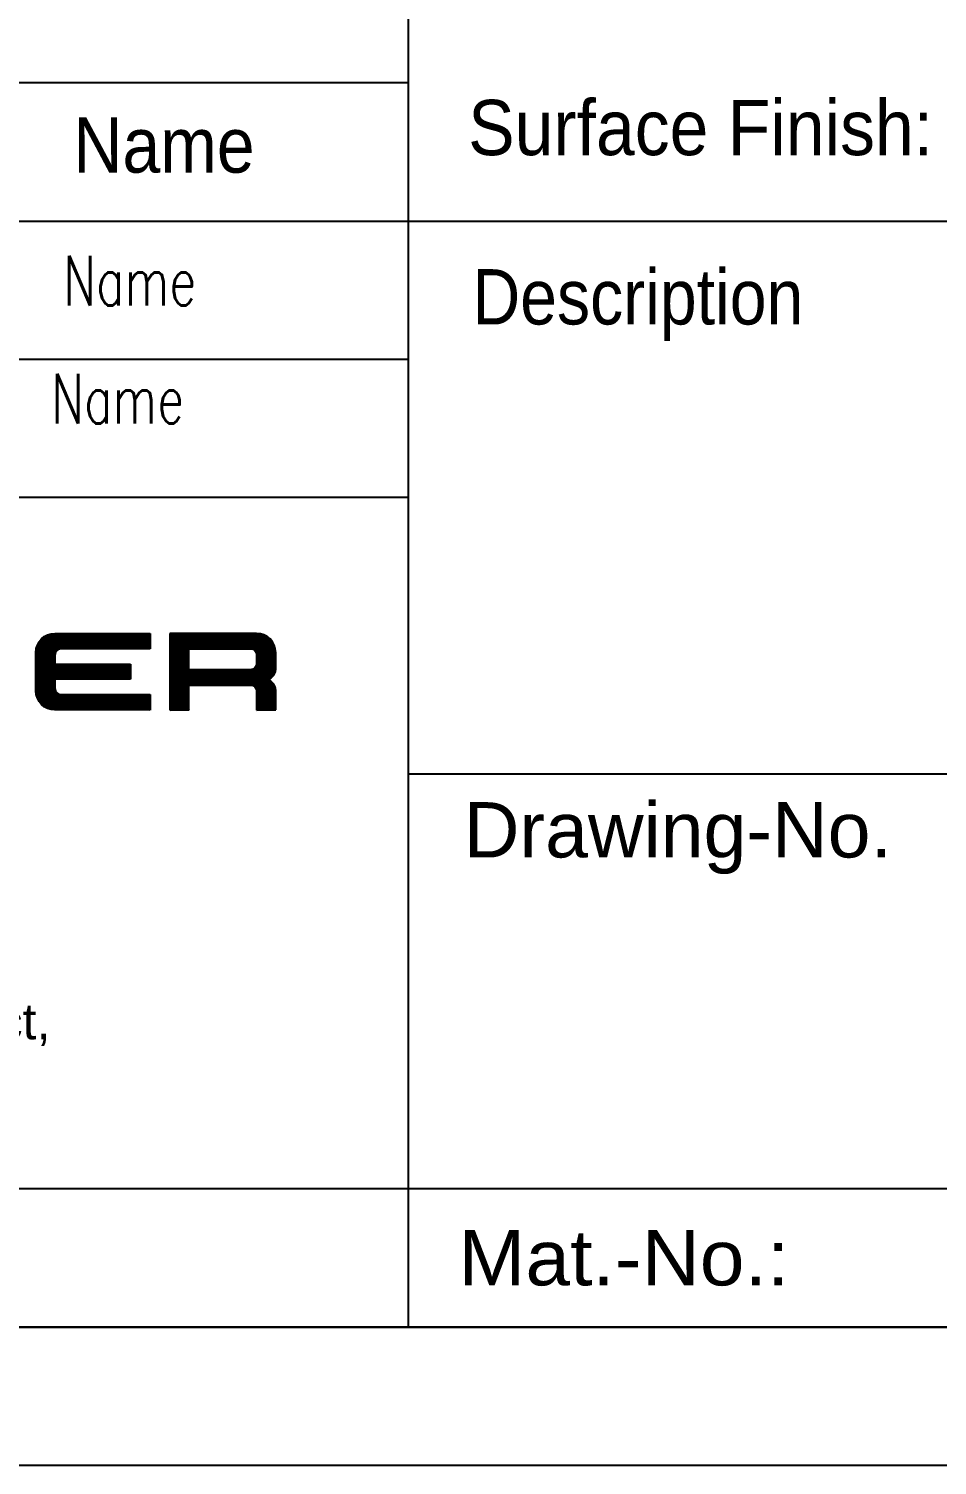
# Model space of a CAD drawing. Header units: millimetres. Extents: x -64 to 12559, y -1885 to 462.
# Drawn here: x 500.3 to 533.1, y -1885 to -1833 of the extents above; entities that cross this region are included whole.
import ezdxf
from ezdxf.enums import TextEntityAlignment as Align

# ---------------------------------------------------------------- set-up
doc = ezdxf.new("R2010")
doc.units = ezdxf.units.MM
doc.header["$LTSCALE"] = 2
doc.layers.add('5', color=7, linetype='Continuous', lineweight=25)
doc.layers.add('FRAME51', color=7, linetype='Continuous')
doc.styles.add('Arial', font='arial.ttf')
doc.styles.add('S07', font='simplex.shx', dxfattribs={"width": 0.7})
doc.styles.add('SIMPLEX', font='simplex.shx', dxfattribs={"width": 0.8})

# ---------------------------------------------------------------- blocks, each defined once
blk = doc.blocks.new('RAHMEN_RAHM-A2Q')
at = {"layer": '5', "color": 4}
blk.add_line((403, 0), (584, 0), dxfattribs=at)
at = {"layer": '5', "color": 7, "linetype": 'Continuous'}
blk.add_lwpolyline([(589, -5), (589, 415), (-5, 415), (-5, -5)], close=True, dxfattribs=at)
at = {"layer": 'FRAME51', "style": 'Arial'}
for tag, p in [('CAD_KDZNR', (1.36, 406.624)), ('KDZNR', (47.61, 406.019)), ('CAD_KDMAT_PROMPT', (1.36, 401.624)), ('KDMAT', (47.61, 401.019))]:
    blk.add_attdef(tag, p, '', height=1.8, dxfattribs=at)
at = {"layer": 'FRAME51', "style": 'SIMPLEX', "width": 0.7}
for tag, p in [('MADR_INIT', (509.63, -3.521)), ('DATUM', (535.127, -3.521))]:
    blk.add_attdef(tag, p, '', height=2.5, dxfattribs=at)
at = {"layer": 'FRAME51', "flags": 1}
for tag, p in [('FILENAME', (492.823, -2.187)), ('KBZ', (504.502, -2.187))]:
    blk.add_attdef(tag, p, '', height=1, dxfattribs=at)
blk = doc.blocks.new('A$C179A4FDD')
at = {"layer": 'FRAME51', "linetype": 'Continuous'}
for p, q in [((20.7, 4.177), (22.073, 5.548)), ((20.7, 4.205), (22.045, 5.548)), ((20.7, 4.233), (22.017, 5.548)), ((20.7, 4.261), (21.989, 5.548)), ((20.7, 4.289), (21.961, 5.548)), ((20.7, 4.317), (21.933, 5.548)), ((20.7, 4.345), (21.905, 5.548)), ((20.7, 4.373), (21.877, 5.548)), ((20.7, 4.401), (21.849, 5.548)), ((20.7, 4.429), (21.821, 5.548)), ((20.7, 4.457), (21.793, 5.548)), ((20.7, 4.485), (21.765, 5.548)), ((20.7, 4.513), (21.737, 5.548)), ((20.7, 4.541), (21.709, 5.548)), ((20.7, 4.569), (21.681, 5.548)), ((20.7, 4.596), (21.653, 5.548)), ((20.7, 4.624), (21.625, 5.548)), ((20.7, 4.652), (21.597, 5.548)), ((20.7, 4.68), (21.569, 5.548)), ((20.7, 4.708), (21.541, 5.548)), ((20.7, 4.736), (21.513, 5.548)), ((20.7, 4.764), (21.485, 5.548)), ((20.7, 4.792), (21.457, 5.548)), ((20.7, 4.82), (21.429, 5.548)), ((20.7, 4.848), (21.401, 5.548)), ((20.704, 4.88), (21.37, 5.544)), ((20.71, 4.913), (21.336, 5.539)), ((20.715, 4.946), (21.303, 5.534)), ((20.72, 4.98), (21.27, 5.528)), ((20.726, 5.013), (21.236, 5.523)), ((20.731, 5.046), (21.203, 5.518)), ((20.739, 5.083), (21.166, 5.509)), ((20.769, 5.14), (21.108, 5.479)), ((20.799, 5.198), (21.051, 5.449)), ((20.829, 5.256), (20.993, 5.42)), ((21.516, 4.964), (22.1, 5.548)), ((21.554, 4.974), (22.128, 5.548)), ((21.592, 4.985), (22.156, 5.548)), ((21.627, 4.991), (22.184, 5.548)), ((21.655, 4.991), (22.212, 5.548)), ((21.683, 4.991), (22.24, 5.548)), ((21.711, 4.991), (22.268, 5.548)), ((21.739, 4.991), (22.296, 5.548)), ((21.767, 4.991), (22.324, 5.548)), ((21.795, 4.991), (22.352, 5.548)), ((21.823, 4.991), (22.38, 5.548)), ((21.85, 4.991), (22.408, 5.548)), ((21.878, 4.991), (22.436, 5.548)), ((21.906, 4.991), (22.464, 5.548)), ((21.934, 4.991), (22.492, 5.548)), ((21.962, 4.991), (22.52, 5.548)), ((21.99, 4.991), (22.548, 5.548)), ((22.018, 4.991), (22.576, 5.548)), ((22.046, 4.991), (22.604, 5.548)), ((22.074, 4.991), (22.632, 5.548)), ((22.102, 4.991), (22.66, 5.548)), ((22.13, 4.991), (22.688, 5.548)), ((22.158, 4.991), (22.716, 5.548)), ((22.186, 4.991), (22.744, 5.548)), ((22.214, 4.991), (22.772, 5.548)), ((22.242, 4.991), (22.8, 5.548)), ((22.27, 4.991), (22.828, 5.548)), ((22.298, 4.991), (22.856, 5.548)), ((22.326, 4.991), (22.884, 5.548)), ((22.354, 4.991), (22.912, 5.548)), ((22.382, 4.991), (22.94, 5.548)), ((22.41, 4.991), (22.968, 5.548)), ((22.438, 4.991), (22.996, 5.548)), ((22.466, 4.991), (23.024, 5.548)), ((22.494, 4.991), (23.052, 5.548)), ((22.522, 4.991), (23.08, 5.548)), ((22.55, 4.991), (23.107, 5.548)), ((22.578, 4.991), (23.135, 5.548)), ((22.606, 4.991), (23.163, 5.548)), ((22.634, 4.991), (23.191, 5.548)), ((22.662, 4.991), (23.219, 5.548)), ((22.69, 4.991), (23.247, 5.548)), ((22.718, 4.991), (23.275, 5.548)), ((22.746, 4.991), (23.303, 5.548)), ((22.774, 4.991), (23.331, 5.548)), ((22.802, 4.991), (23.359, 5.548)), ((22.83, 4.991), (23.387, 5.548)), ((22.857, 4.991), (23.415, 5.548)), ((22.885, 4.991), (23.443, 5.548)), ((22.913, 4.991), (23.471, 5.548)), ((22.941, 4.991), (23.499, 5.548)), ((22.969, 4.991), (23.527, 5.548)), ((22.997, 4.991), (23.555, 5.548)), ((23.025, 4.991), (23.583, 5.548)), ((23.053, 4.991), (23.611, 5.548)), ((23.081, 4.991), (23.639, 5.548)), ((23.109, 4.991), (23.667, 5.548)), ((23.137, 4.991), (23.695, 5.548)), ((23.165, 4.991), (23.723, 5.548)), ((23.193, 4.991), (23.751, 5.548)), ((23.221, 4.991), (23.779, 5.548)), ((23.249, 4.991), (23.807, 5.548)), ((23.277, 4.991), (23.835, 5.548)), ((23.305, 4.991), (23.863, 5.548)), ((23.333, 4.991), (23.891, 5.548)), ((23.361, 4.991), (23.919, 5.548)), ((23.389, 4.991), (23.947, 5.548)), ((23.417, 4.991), (23.975, 5.548)), ((23.445, 4.991), (24.003, 5.548)), ((23.473, 4.991), (24.031, 5.548)), ((23.501, 4.991), (24.059, 5.548)), ((23.529, 4.991), (24.086, 5.548)), ((23.557, 4.991), (24.114, 5.548)), ((23.585, 4.991), (24.142, 5.548)), ((23.613, 4.991), (24.17, 5.548)), ((23.641, 4.991), (24.198, 5.548)), ((23.669, 4.991), (24.226, 5.548)), ((23.697, 4.991), (24.254, 5.548)), ((23.725, 4.991), (24.282, 5.548)), ((23.753, 4.991), (24.31, 5.548)), ((23.781, 4.991), (24.338, 5.548)), ((23.809, 4.991), (24.366, 5.548)), ((23.837, 4.991), (24.394, 5.548)), ((23.864, 4.991), (24.422, 5.548)), ((23.892, 4.991), (24.45, 5.548)), ((23.92, 4.991), (24.478, 5.548)), ((23.948, 4.991), (24.506, 5.548)), ((23.976, 4.991), (24.534, 5.548)), ((24.004, 4.991), (24.562, 5.548)), ((24.032, 4.991), (24.59, 5.548)), ((24.06, 4.991), (24.618, 5.548)), ((24.088, 4.991), (24.646, 5.548)), ((24.116, 4.991), (24.674, 5.548)), ((24.144, 4.991), (24.702, 5.548)), ((24.172, 4.991), (24.73, 5.548)), ((24.2, 4.991), (24.758, 5.548)), ((24.228, 4.991), (24.786, 5.548)), ((24.256, 4.991), (24.814, 5.548)), ((24.284, 4.991), (24.836, 5.542)), ((24.312, 4.991), (24.836, 5.514)), ((24.34, 4.991), (24.836, 5.486)), ((24.368, 4.991), (24.836, 5.458)), ((24.396, 4.991), (24.836, 5.43)), ((24.424, 4.991), (24.836, 5.402)), ((24.452, 4.991), (24.836, 5.375)), ((24.48, 4.991), (24.836, 5.347)), ((24.508, 4.991), (24.836, 5.319)), ((24.536, 4.991), (24.836, 5.291)), ((24.564, 4.991), (24.836, 5.263)), ((24.592, 4.991), (24.836, 5.235)), ((24.62, 4.991), (24.836, 5.207)), ((25.546, 4.317), (26.778, 5.548)), ((25.546, 4.345), (26.75, 5.548)), ((25.546, 4.373), (26.722, 5.548)), ((25.546, 4.401), (26.694, 5.548)), ((25.546, 4.429), (26.666, 5.548)), ((25.546, 4.457), (26.638, 5.548)), ((25.546, 4.485), (26.61, 5.548)), ((25.546, 4.513), (26.582, 5.548)), ((25.546, 4.541), (26.554, 5.548)), ((25.546, 4.569), (26.526, 5.548)), ((25.546, 4.596), (26.498, 5.548)), ((25.546, 4.624), (26.47, 5.548)), ((25.546, 4.652), (26.442, 5.548)), ((25.546, 4.68), (26.414, 5.548)), ((25.546, 4.708), (26.386, 5.548)), ((25.546, 4.736), (26.358, 5.548)), ((25.546, 4.764), (26.33, 5.548)), ((25.546, 4.792), (26.302, 5.548)), ((25.546, 4.82), (26.274, 5.548)), ((25.546, 4.848), (26.246, 5.548)), ((25.546, 4.876), (26.218, 5.548)), ((25.546, 4.904), (26.19, 5.548)), ((25.546, 4.932), (26.162, 5.548)), ((25.546, 4.96), (26.134, 5.548)), ((25.546, 4.988), (26.106, 5.548)), ((25.546, 5.016), (26.078, 5.548)), ((25.546, 5.044), (26.051, 5.548)), ((25.546, 5.072), (26.023, 5.548)), ((25.546, 5.099), (25.995, 5.548)), ((25.546, 5.127), (25.967, 5.548)), ((25.546, 5.155), (25.939, 5.548)), ((25.546, 5.183), (25.911, 5.548)), ((25.546, 5.211), (25.883, 5.548)), ((25.546, 5.239), (25.855, 5.548)), ((25.546, 5.267), (25.827, 5.548)), ((25.546, 5.295), (25.799, 5.548)), ((25.546, 5.323), (25.771, 5.548)), ((25.546, 5.351), (25.743, 5.548)), ((25.546, 5.379), (25.715, 5.548)), ((25.546, 5.407), (25.687, 5.548)), ((25.546, 5.435), (25.659, 5.548)), ((25.546, 5.463), (25.631, 5.548)), ((25.546, 5.491), (25.603, 5.548)), ((25.546, 5.519), (25.575, 5.548)), ((26.248, 4.991), (26.806, 5.548)), ((26.276, 4.991), (26.834, 5.548)), ((26.304, 4.991), (26.862, 5.548)), ((26.332, 4.991), (26.89, 5.548)), ((26.36, 4.991), (26.918, 5.548)), ((26.388, 4.991), (26.946, 5.548)), ((26.416, 4.991), (26.974, 5.548)), ((26.444, 4.991), (27.002, 5.548)), ((26.472, 4.991), (27.03, 5.548)), ((26.5, 4.991), (27.058, 5.548)), ((26.528, 4.991), (27.085, 5.548)), ((26.556, 4.991), (27.113, 5.548)), ((26.584, 4.991), (27.141, 5.548)), ((26.612, 4.991), (27.169, 5.548)), ((26.64, 4.991), (27.197, 5.548)), ((26.668, 4.991), (27.225, 5.548)), ((26.696, 4.991), (27.253, 5.548)), ((26.724, 4.991), (27.281, 5.548)), ((26.752, 4.991), (27.309, 5.548)), ((26.78, 4.991), (27.337, 5.548)), ((26.808, 4.991), (27.365, 5.548)), ((26.835, 4.991), (27.393, 5.548)), ((26.863, 4.991), (27.421, 5.548)), ((26.891, 4.991), (27.449, 5.548)), ((26.919, 4.991), (27.477, 5.548)), ((26.947, 4.991), (27.505, 5.548)), ((26.975, 4.991), (27.533, 5.548)), ((27.003, 4.991), (27.561, 5.548)), ((27.031, 4.991), (27.589, 5.548)), ((27.059, 4.991), (27.617, 5.548)), ((27.087, 4.991), (27.645, 5.548)), ((27.115, 4.991), (27.673, 5.548)), ((27.143, 4.991), (27.701, 5.548)), ((27.171, 4.991), (27.729, 5.548)), ((27.199, 4.991), (27.757, 5.548)), ((27.227, 4.991), (27.785, 5.548)), ((27.255, 4.991), (27.813, 5.548)), ((27.283, 4.991), (27.841, 5.548)), ((27.311, 4.991), (27.869, 5.548)), ((27.339, 4.991), (27.897, 5.548)), ((27.367, 4.991), (27.925, 5.548)), ((27.395, 4.991), (27.953, 5.548)), ((27.423, 4.991), (27.981, 5.548)), ((27.451, 4.991), (28.009, 5.548)), ((27.479, 4.991), (28.037, 5.548)), ((27.507, 4.991), (28.064, 5.548)), ((27.535, 4.991), (28.092, 5.548)), ((27.563, 4.991), (28.12, 5.548)), ((27.591, 4.991), (28.148, 5.548)), ((27.619, 4.991), (28.176, 5.548)), ((27.647, 4.991), (28.204, 5.548)), ((27.675, 4.991), (28.232, 5.548)), ((27.703, 4.991), (28.26, 5.548)), ((27.731, 4.991), (28.288, 5.548)), ((27.759, 4.991), (28.316, 5.548)), ((27.787, 4.991), (28.344, 5.548)), ((27.815, 4.991), (28.372, 5.548)), ((27.842, 4.991), (28.4, 5.548)), ((27.87, 4.991), (28.428, 5.548)), ((27.898, 4.991), (28.456, 5.548)), ((27.926, 4.991), (28.484, 5.548)), ((27.954, 4.991), (28.512, 5.548)), ((27.982, 4.991), (28.54, 5.548)), ((28.01, 4.991), (28.568, 5.548)), ((28.038, 4.991), (28.596, 5.548)), ((28.066, 4.991), (28.624, 5.548)), ((28.094, 4.991), (28.652, 5.548)), ((28.122, 4.991), (28.68, 5.548)), ((28.15, 4.991), (28.705, 5.545)), ((28.178, 4.991), (28.729, 5.541)), ((28.206, 4.991), (28.753, 5.537)), ((28.234, 4.991), (28.777, 5.533)), ((28.262, 4.991), (28.801, 5.529)), ((28.29, 4.991), (28.825, 5.525)), ((28.318, 4.991), (28.849, 5.521)), ((28.346, 4.991), (28.873, 5.518)), ((28.374, 4.991), (28.897, 5.514)), ((28.402, 4.991), (28.917, 5.505)), ((28.43, 4.991), (28.935, 5.496)), ((28.458, 4.991), (28.954, 5.486)), ((28.481, 4.986), (28.972, 5.477)), ((28.503, 4.98), (28.991, 5.467)), ((28.525, 4.974), (29.009, 5.458)), ((28.547, 4.968), (29.027, 5.448)), ((28.569, 4.962), (29.046, 5.439)), ((28.584, 4.95), (29.064, 5.429)), ((28.598, 4.936), (29.083, 5.42)), ((28.612, 4.922), (29.099, 5.408)), ((28.626, 4.908), (29.113, 5.394)), ((28.64, 4.894), (29.127, 5.38)), ((28.654, 4.879), (29.141, 5.366)), ((28.66, 4.857), (29.155, 5.352)), ((28.666, 4.835), (29.169, 5.338)), ((28.672, 4.813), (29.183, 5.324)), ((28.678, 4.791), (29.197, 5.31)), ((28.684, 4.769), (29.211, 5.296)), ((28.684, 4.742), (29.225, 5.282)), ((28.684, 4.714), (29.239, 5.268)), ((28.684, 4.686), (29.249, 5.251)), ((28.684, 4.658), (29.259, 5.232)), ((28.684, 4.63), (29.269, 5.214)), ((20.7, 4.149), (21.419, 4.867)), ((20.7, 4.121), (21.409, 4.829)), ((20.7, 4.093), (21.399, 4.791)), ((20.7, 4.066), (21.392, 4.757)), ((20.7, 4.038), (21.392, 4.729)), ((20.7, 4.01), (21.392, 4.701)), ((24.648, 4.991), (24.836, 5.179)), ((24.676, 4.991), (24.836, 5.151)), ((24.704, 4.991), (24.836, 5.123)), ((24.732, 4.991), (24.836, 5.095)), ((24.76, 4.991), (24.836, 5.067)), ((24.788, 4.991), (24.836, 5.039)), ((24.816, 4.991), (24.836, 5.011)), ((25.546, 4.289), (26.238, 4.98)), ((25.546, 4.261), (26.238, 4.952)), ((25.546, 4.233), (26.238, 4.924)), ((25.546, 4.205), (26.238, 4.897)), ((25.546, 4.177), (26.238, 4.869)), ((25.546, 4.149), (26.238, 4.841)), ((25.546, 4.121), (26.238, 4.813)), ((25.546, 4.093), (26.238, 4.785)), ((25.546, 4.066), (26.238, 4.757)), ((25.546, 4.038), (26.238, 4.729)), ((25.546, 4.01), (26.238, 4.701)), ((28.684, 4.602), (29.278, 5.196)), ((28.684, 4.574), (29.288, 5.177)), ((28.684, 4.546), (29.297, 5.159)), ((28.684, 4.518), (29.307, 5.14)), ((28.684, 4.49), (29.316, 5.122)), ((28.684, 4.462), (29.326, 5.104)), ((28.702, 4.453), (29.335, 5.085)), ((28.724, 4.446), (29.342, 5.064)), ((28.745, 4.44), (29.346, 5.04)), ((28.767, 4.433), (29.35, 5.016)), ((28.788, 4.427), (29.354, 4.992)), ((28.81, 4.42), (29.358, 4.968)), ((28.831, 4.414), (29.362, 4.944)), ((28.853, 4.407), (29.366, 4.92)), ((28.874, 4.401), (29.37, 4.896)), ((28.896, 4.394), (29.373, 4.872)), ((28.917, 4.388), (29.376, 4.846)), ((28.938, 4.381), (29.376, 4.818)), ((28.96, 4.375), (29.376, 4.79)), ((28.981, 4.368), (29.376, 4.762)), ((29.003, 4.362), (29.376, 4.734)), ((29.024, 4.355), (29.376, 4.706)), ((29.046, 4.349), (29.376, 4.679)), ((20.7, 3.982), (21.392, 4.673)), ((20.7, 3.954), (21.392, 4.645)), ((20.7, 3.926), (21.392, 4.617)), ((20.7, 3.898), (21.392, 4.589)), ((20.7, 3.87), (21.392, 4.561)), ((20.7, 3.842), (21.392, 4.533)), ((20.7, 3.814), (21.392, 4.505)), ((20.7, 3.786), (21.392, 4.477)), ((20.7, 3.758), (21.392, 4.449)), ((20.7, 3.479), (21.656, 4.434)), ((20.7, 3.507), (21.628, 4.434)), ((20.7, 3.535), (21.601, 4.434)), ((20.7, 3.563), (21.573, 4.434)), ((20.7, 3.591), (21.545, 4.434)), ((20.7, 3.618), (21.517, 4.434)), ((20.7, 3.646), (21.489, 4.434)), ((20.7, 3.674), (21.461, 4.434)), ((20.7, 3.702), (21.433, 4.434)), ((20.7, 3.73), (21.405, 4.434)), ((20.703, 3.454), (21.684, 4.434)), ((20.707, 3.43), (21.712, 4.434)), ((20.711, 3.406), (21.74, 4.434)), ((20.715, 3.382), (21.768, 4.434)), ((20.719, 3.357), (21.796, 4.434)), ((20.723, 3.333), (21.824, 4.434)), ((20.727, 3.309), (21.852, 4.434)), ((20.731, 3.285), (21.88, 4.434)), ((20.734, 3.261), (21.908, 4.434)), ((21.396, 3.894), (21.936, 4.434)), ((21.424, 3.894), (21.964, 4.434)), ((21.452, 3.894), (21.992, 4.434)), ((21.48, 3.894), (22.02, 4.434)), ((21.508, 3.894), (22.048, 4.434)), ((21.536, 3.894), (22.076, 4.434)), ((21.564, 3.894), (22.104, 4.434)), ((21.592, 3.894), (22.132, 4.434)), ((21.62, 3.894), (22.16, 4.434)), ((21.648, 3.894), (22.188, 4.434)), ((21.676, 3.894), (22.216, 4.434)), ((21.704, 3.894), (22.244, 4.434)), ((21.732, 3.894), (22.272, 4.434)), ((21.76, 3.894), (22.3, 4.434)), ((21.788, 3.894), (22.328, 4.434)), ((21.816, 3.894), (22.356, 4.434)), ((21.844, 3.894), (22.384, 4.434)), ((21.872, 3.894), (22.412, 4.434)), ((21.9, 3.894), (22.44, 4.434)), ((21.928, 3.894), (22.468, 4.434)), ((21.956, 3.894), (22.496, 4.434)), ((21.984, 3.894), (22.524, 4.434)), ((22.012, 3.894), (22.552, 4.434)), ((22.04, 3.894), (22.58, 4.434)), ((22.068, 3.894), (22.608, 4.434)), ((22.096, 3.894), (22.635, 4.434)), ((22.124, 3.894), (22.663, 4.434)), ((22.151, 3.894), (22.691, 4.434)), ((22.179, 3.894), (22.719, 4.434)), ((22.207, 3.894), (22.747, 4.434)), ((22.235, 3.894), (22.775, 4.434)), ((22.263, 3.894), (22.803, 4.434)), ((22.291, 3.894), (22.831, 4.434)), ((22.319, 3.894), (22.859, 4.434)), ((22.347, 3.894), (22.887, 4.434)), ((22.375, 3.894), (22.915, 4.434)), ((22.403, 3.894), (22.943, 4.434)), ((22.431, 3.894), (22.971, 4.434)), ((22.459, 3.894), (22.999, 4.434)), ((22.487, 3.894), (23.027, 4.434)), ((22.515, 3.894), (23.055, 4.434)), ((22.543, 3.894), (23.083, 4.434)), ((22.571, 3.894), (23.111, 4.434)), ((22.599, 3.894), (23.139, 4.434)), ((22.627, 3.894), (23.167, 4.434)), ((22.655, 3.894), (23.195, 4.434)), ((22.683, 3.894), (23.223, 4.434)), ((22.711, 3.894), (23.251, 4.434)), ((22.739, 3.894), (23.279, 4.434)), ((22.767, 3.894), (23.307, 4.434)), ((22.795, 3.894), (23.335, 4.434)), ((22.823, 3.894), (23.363, 4.434)), ((22.851, 3.894), (23.391, 4.434)), ((22.879, 3.894), (23.419, 4.434)), ((22.907, 3.894), (23.447, 4.434)), ((22.935, 3.894), (23.475, 4.434)), ((22.963, 3.894), (23.503, 4.434)), ((22.991, 3.894), (23.531, 4.434)), ((23.019, 3.894), (23.559, 4.434)), ((23.047, 3.894), (23.587, 4.434)), ((23.075, 3.894), (23.615, 4.434)), ((23.103, 3.894), (23.642, 4.434)), ((23.13, 3.894), (23.67, 4.434)), ((23.158, 3.894), (23.698, 4.434)), ((23.186, 3.894), (23.726, 4.434)), ((23.214, 3.894), (23.754, 4.434)), ((23.242, 3.894), (23.782, 4.434)), ((23.27, 3.894), (23.81, 4.434)), ((23.298, 3.894), (23.838, 4.434)), ((23.326, 3.894), (23.866, 4.434)), ((23.354, 3.894), (23.894, 4.434)), ((23.382, 3.894), (23.922, 4.434)), ((23.41, 3.894), (23.95, 4.434)), ((23.438, 3.894), (23.978, 4.434)), ((23.466, 3.894), (24.006, 4.434)), ((23.494, 3.894), (24.034, 4.434)), ((23.522, 3.894), (24.062, 4.434)), ((23.55, 3.894), (24.09, 4.434)), ((23.578, 3.894), (24.118, 4.434)), ((23.606, 3.894), (24.125, 4.413)), ((23.634, 3.894), (24.125, 4.385)), ((23.662, 3.894), (24.125, 4.357)), ((23.69, 3.894), (24.125, 4.329)), ((23.718, 3.894), (24.125, 4.301)), ((23.746, 3.894), (24.125, 4.273)), ((23.774, 3.894), (24.125, 4.245)), ((23.802, 3.894), (24.125, 4.217)), ((23.83, 3.894), (24.125, 4.189)), ((23.858, 3.894), (24.125, 4.161)), ((25.546, 3.982), (26.238, 4.673)), ((25.546, 3.954), (26.238, 4.645)), ((25.546, 3.926), (26.238, 4.617)), ((25.546, 3.898), (26.238, 4.589)), ((25.546, 3.87), (26.238, 4.561)), ((25.546, 3.842), (26.238, 4.533)), ((25.546, 3.814), (26.238, 4.505)), ((25.546, 3.786), (26.238, 4.477)), ((25.546, 3.758), (26.238, 4.449)), ((25.546, 3.73), (26.238, 4.421)), ((25.546, 3.702), (26.238, 4.394)), ((25.546, 3.674), (26.238, 4.366)), ((25.546, 3.646), (26.238, 4.338)), ((25.546, 3.618), (26.238, 4.31)), ((25.546, 3.591), (26.238, 4.282)), ((25.546, 3.563), (26.238, 4.254)), ((25.546, 3.004), (26.779, 4.236)), ((25.546, 3.032), (26.751, 4.236)), ((25.546, 3.06), (26.723, 4.236)), ((25.546, 3.088), (26.695, 4.236)), ((25.546, 3.115), (26.668, 4.236)), ((25.546, 3.143), (26.64, 4.236)), ((25.546, 3.171), (26.612, 4.236)), ((25.546, 3.199), (26.584, 4.236)), ((25.546, 3.227), (26.556, 4.236)), ((25.546, 3.255), (26.528, 4.236)), ((25.546, 3.283), (26.5, 4.236)), ((25.546, 3.311), (26.472, 4.236)), ((25.546, 3.339), (26.444, 4.236)), ((25.546, 3.367), (26.416, 4.236)), ((25.546, 3.395), (26.388, 4.236)), ((25.546, 3.423), (26.36, 4.236)), ((25.546, 3.451), (26.332, 4.236)), ((25.546, 3.479), (26.304, 4.236)), ((25.546, 3.507), (26.276, 4.236)), ((25.546, 3.535), (26.248, 4.236)), ((26.25, 3.679), (26.807, 4.236)), ((26.278, 3.679), (26.835, 4.236)), ((26.306, 3.679), (26.863, 4.236)), ((26.334, 3.679), (26.891, 4.236)), ((26.362, 3.679), (26.919, 4.236)), ((26.39, 3.679), (26.947, 4.236)), ((26.418, 3.679), (26.975, 4.236)), ((26.446, 3.679), (27.003, 4.236)), ((26.473, 3.679), (27.031, 4.236)), ((26.501, 3.679), (27.059, 4.236)), ((26.529, 3.679), (27.087, 4.236)), ((26.557, 3.679), (27.115, 4.236)), ((26.585, 3.679), (27.143, 4.236)), ((26.613, 3.679), (27.171, 4.236)), ((26.641, 3.679), (27.199, 4.236)), ((26.669, 3.679), (27.227, 4.236)), ((26.697, 3.679), (27.255, 4.236)), ((26.725, 3.679), (27.283, 4.236)), ((26.753, 3.679), (27.311, 4.236)), ((26.781, 3.679), (27.339, 4.236)), ((26.809, 3.679), (27.367, 4.236)), ((26.837, 3.679), (27.395, 4.236)), ((26.865, 3.679), (27.423, 4.236)), ((26.893, 3.679), (27.451, 4.236)), ((26.921, 3.679), (27.479, 4.236)), ((26.949, 3.679), (27.507, 4.236)), ((26.977, 3.679), (27.535, 4.236)), ((27.005, 3.679), (27.563, 4.236)), ((27.033, 3.679), (27.591, 4.236)), ((27.061, 3.679), (27.619, 4.236)), ((27.089, 3.679), (27.647, 4.236)), ((27.117, 3.679), (27.675, 4.236)), ((27.145, 3.679), (27.702, 4.236)), ((27.173, 3.679), (27.73, 4.236)), ((27.201, 3.679), (27.758, 4.236)), ((27.229, 3.679), (27.786, 4.236)), ((27.257, 3.679), (27.814, 4.236)), ((27.285, 3.679), (27.842, 4.236)), ((27.313, 3.679), (27.87, 4.236)), ((27.341, 3.679), (27.898, 4.236)), ((27.369, 3.679), (27.926, 4.236)), ((27.397, 3.679), (27.954, 4.236)), ((27.425, 3.679), (27.982, 4.236)), ((27.453, 3.679), (28.01, 4.236)), ((27.48, 3.679), (28.038, 4.236)), ((27.508, 3.679), (28.066, 4.236)), ((27.536, 3.679), (28.094, 4.236)), ((27.564, 3.679), (28.122, 4.236)), ((27.592, 3.679), (28.15, 4.236)), ((27.62, 3.679), (28.178, 4.236)), ((27.648, 3.679), (28.206, 4.236)), ((27.676, 3.679), (28.234, 4.236)), ((27.704, 3.679), (28.262, 4.236)), ((27.732, 3.679), (28.29, 4.236)), ((27.76, 3.679), (28.318, 4.236)), ((27.788, 3.679), (28.346, 4.236)), ((27.816, 3.679), (28.374, 4.236)), ((27.844, 3.679), (28.402, 4.236)), ((27.872, 3.679), (28.43, 4.236)), ((27.9, 3.679), (28.458, 4.236)), ((27.928, 3.679), (28.495, 4.246)), ((27.956, 3.679), (28.533, 4.256)), ((27.984, 3.679), (28.572, 4.266)), ((28.012, 3.679), (28.767, 4.433)), ((28.04, 3.679), (28.788, 4.427)), ((28.068, 3.679), (28.81, 4.42)), ((28.096, 3.679), (28.831, 4.414)), ((28.124, 3.679), (28.853, 4.407)), ((28.152, 3.679), (28.874, 4.401)), ((28.18, 3.679), (28.896, 4.394)), ((28.208, 3.679), (28.917, 4.388)), ((28.236, 3.679), (28.938, 4.381)), ((28.264, 3.679), (28.96, 4.375)), ((28.292, 3.679), (28.981, 4.368)), ((28.32, 3.679), (29.003, 4.362)), ((28.348, 3.679), (29.024, 4.355)), ((28.376, 3.679), (29.046, 4.349)), ((28.404, 3.679), (29.067, 4.342)), ((28.432, 3.679), (29.089, 4.336)), ((28.459, 3.679), (29.11, 4.329)), ((28.482, 3.673), (29.132, 4.323)), ((28.504, 3.667), (29.153, 4.316)), ((28.526, 3.661), (29.174, 4.31)), ((28.548, 3.655), (29.196, 4.303)), ((28.57, 3.649), (29.217, 4.297)), ((28.585, 3.637), (29.239, 4.29)), ((28.599, 3.623), (29.26, 4.284)), ((28.613, 3.609), (29.282, 4.277)), ((28.627, 3.595), (29.303, 4.271)), ((28.641, 3.581), (29.325, 4.264)), ((28.653, 4.348), (28.745, 4.44)), ((28.654, 3.566), (29.346, 4.258)), ((28.66, 3.544), (29.368, 4.251)), ((28.664, 4.387), (28.724, 4.446)), ((28.675, 4.425), (28.702, 4.453)), ((29.021, 3.877), (29.372, 4.227)), ((29.057, 3.884), (29.364, 4.192)), ((29.067, 4.342), (29.376, 4.651)), ((29.089, 4.336), (29.376, 4.623)), ((29.092, 3.892), (29.357, 4.157)), ((29.11, 4.329), (29.376, 4.595)), ((29.132, 4.323), (29.376, 4.567)), ((29.153, 4.316), (29.376, 4.539)), ((29.174, 4.31), (29.376, 4.511)), ((29.196, 4.303), (29.376, 4.483)), ((29.217, 4.297), (29.376, 4.455)), ((29.239, 4.29), (29.376, 4.427)), ((29.26, 4.284), (29.376, 4.399)), ((29.282, 4.277), (29.376, 4.371)), ((29.303, 4.271), (29.376, 4.343)), ((29.325, 4.264), (29.376, 4.315)), ((29.346, 4.258), (29.376, 4.287)), ((20.742, 3.241), (21.392, 3.891)), ((20.751, 3.222), (21.392, 3.863)), ((20.761, 3.204), (21.392, 3.835)), ((20.771, 3.185), (21.392, 3.807)), ((20.78, 3.167), (21.392, 3.779)), ((20.79, 3.149), (21.392, 3.751)), ((20.799, 3.13), (21.392, 3.723)), ((20.809, 3.112), (21.392, 3.695)), ((20.818, 3.093), (21.392, 3.667)), ((20.828, 3.075), (21.392, 3.639)), ((23.886, 3.894), (24.125, 4.133)), ((23.914, 3.894), (24.125, 4.105)), ((23.942, 3.894), (24.125, 4.077)), ((23.97, 3.894), (24.125, 4.049)), ((23.998, 3.894), (24.125, 4.021)), ((24.026, 3.894), (24.125, 3.994)), ((24.054, 3.894), (24.125, 3.966)), ((24.082, 3.894), (24.125, 3.938)), ((25.546, 2.976), (26.238, 3.667)), ((25.546, 2.948), (26.238, 3.639)), ((28.666, 3.522), (29.014, 3.87)), ((28.672, 3.5), (29.037, 3.865)), ((28.678, 3.478), (29.06, 3.86)), ((28.684, 3.456), (29.084, 3.856)), ((28.684, 3.428), (29.107, 3.851)), ((28.684, 3.4), (29.13, 3.846)), ((28.684, 3.372), (29.151, 3.839)), ((28.684, 3.345), (29.168, 3.828)), ((28.684, 3.317), (29.185, 3.817)), ((28.684, 3.289), (29.202, 3.806)), ((28.684, 3.261), (29.219, 3.795)), ((28.684, 3.233), (29.235, 3.784)), ((28.684, 3.205), (29.252, 3.772)), ((28.684, 3.177), (29.268, 3.76)), ((28.684, 3.149), (29.279, 3.743)), ((28.684, 3.121), (29.29, 3.727)), ((28.684, 3.093), (29.301, 3.71)), ((28.684, 3.065), (29.313, 3.693)), ((28.684, 3.037), (29.324, 3.676)), ((28.684, 3.009), (29.335, 3.66)), ((28.684, 2.981), (29.346, 3.643)), ((29.127, 3.899), (29.35, 4.122)), ((29.187, 3.93), (29.318, 4.062)), ((20.839, 3.058), (21.392, 3.611)), ((20.853, 3.044), (21.392, 3.583)), ((20.867, 3.03), (21.394, 3.556)), ((20.881, 3.016), (21.399, 3.534)), ((20.895, 3.002), (21.405, 3.512)), ((20.909, 2.988), (21.411, 3.49)), ((20.923, 2.974), (21.417, 3.468)), ((20.937, 2.96), (21.424, 3.447)), ((20.951, 2.946), (21.438, 3.433)), ((20.965, 2.932), (21.452, 3.419)), ((20.979, 2.918), (21.466, 3.405)), ((20.995, 2.907), (21.48, 3.391)), ((21.014, 2.898), (21.493, 3.377)), ((21.032, 2.888), (21.51, 3.366)), ((21.051, 2.879), (21.532, 3.36)), ((21.069, 2.869), (21.554, 3.354)), ((21.088, 2.86), (21.576, 3.348)), ((21.106, 2.85), (21.598, 3.342)), ((21.125, 2.841), (21.622, 3.337)), ((21.143, 2.831), (21.65, 3.337)), ((21.162, 2.822), (21.678, 3.337)), ((21.182, 2.814), (21.706, 3.337)), ((21.206, 2.81), (21.734, 3.337)), ((21.23, 2.806), (21.762, 3.337)), ((21.254, 2.802), (21.79, 3.337)), ((21.278, 2.798), (21.818, 3.337)), ((21.302, 2.795), (21.846, 3.337)), ((21.326, 2.791), (21.874, 3.337)), ((21.351, 2.787), (21.901, 3.337)), ((21.375, 2.783), (21.929, 3.337)), ((21.4, 2.78), (21.957, 3.337)), ((21.428, 2.78), (21.985, 3.337)), ((21.456, 2.78), (22.013, 3.337)), ((21.484, 2.78), (22.041, 3.337)), ((21.512, 2.78), (22.069, 3.337)), ((21.54, 2.78), (22.097, 3.337)), ((21.568, 2.78), (22.125, 3.337)), ((21.596, 2.78), (22.153, 3.337)), ((21.624, 2.78), (22.181, 3.337)), ((21.652, 2.78), (22.209, 3.337)), ((21.679, 2.78), (22.237, 3.337)), ((21.707, 2.78), (22.265, 3.337)), ((21.735, 2.78), (22.293, 3.337)), ((21.763, 2.78), (22.321, 3.337)), ((21.791, 2.78), (22.349, 3.337)), ((21.819, 2.78), (22.377, 3.337)), ((21.847, 2.78), (22.405, 3.337)), ((21.875, 2.78), (22.433, 3.337)), ((21.903, 2.78), (22.461, 3.337)), ((21.931, 2.78), (22.489, 3.337)), ((21.959, 2.78), (22.517, 3.337)), ((21.987, 2.78), (22.545, 3.337)), ((22.015, 2.78), (22.573, 3.337)), ((22.043, 2.78), (22.601, 3.337)), ((22.071, 2.78), (22.629, 3.337)), ((22.099, 2.78), (22.657, 3.337)), ((22.127, 2.78), (22.685, 3.337)), ((22.155, 2.78), (22.713, 3.337)), ((22.183, 2.78), (22.741, 3.337)), ((22.211, 2.78), (22.769, 3.337)), ((22.239, 2.78), (22.797, 3.337)), ((22.267, 2.78), (22.825, 3.337)), ((22.295, 2.78), (22.853, 3.337)), ((22.323, 2.78), (22.881, 3.337)), ((22.351, 2.78), (22.908, 3.337)), ((22.379, 2.78), (22.936, 3.337)), ((22.407, 2.78), (22.964, 3.337)), ((22.435, 2.78), (22.992, 3.337)), ((22.463, 2.78), (23.02, 3.337)), ((22.491, 2.78), (23.048, 3.337)), ((22.519, 2.78), (23.076, 3.337)), ((22.547, 2.78), (23.104, 3.337)), ((22.575, 2.78), (23.132, 3.337)), ((22.603, 2.78), (23.16, 3.337)), ((22.631, 2.78), (23.188, 3.337)), ((22.659, 2.78), (23.216, 3.337)), ((22.686, 2.78), (23.244, 3.337)), ((22.714, 2.78), (23.272, 3.337)), ((22.742, 2.78), (23.3, 3.337)), ((22.77, 2.78), (23.328, 3.337)), ((22.798, 2.78), (23.356, 3.337)), ((22.826, 2.78), (23.384, 3.337)), ((22.854, 2.78), (23.412, 3.337)), ((22.882, 2.78), (23.44, 3.337)), ((22.91, 2.78), (23.468, 3.337)), ((22.938, 2.78), (23.496, 3.337)), ((22.966, 2.78), (23.524, 3.337)), ((22.994, 2.78), (23.552, 3.337)), ((23.022, 2.78), (23.58, 3.337)), ((23.05, 2.78), (23.608, 3.337)), ((23.078, 2.78), (23.636, 3.337)), ((23.106, 2.78), (23.664, 3.337)), ((23.134, 2.78), (23.692, 3.337)), ((23.162, 2.78), (23.72, 3.337)), ((23.19, 2.78), (23.748, 3.337)), ((23.218, 2.78), (23.776, 3.337)), ((23.246, 2.78), (23.804, 3.337)), ((23.274, 2.78), (23.832, 3.337)), ((23.302, 2.78), (23.86, 3.337)), ((23.33, 2.78), (23.888, 3.337)), ((23.358, 2.78), (23.915, 3.337)), ((23.386, 2.78), (23.943, 3.337)), ((23.414, 2.78), (23.971, 3.337)), ((23.442, 2.78), (23.999, 3.337)), ((23.47, 2.78), (24.027, 3.337)), ((23.498, 2.78), (24.055, 3.337)), ((23.526, 2.78), (24.083, 3.337)), ((23.554, 2.78), (24.111, 3.337)), ((23.582, 2.78), (24.139, 3.337)), ((23.61, 2.78), (24.167, 3.337)), ((23.638, 2.78), (24.195, 3.337)), ((23.665, 2.78), (24.223, 3.337)), ((23.693, 2.78), (24.251, 3.337)), ((23.721, 2.78), (24.279, 3.337)), ((23.749, 2.78), (24.307, 3.337)), ((23.777, 2.78), (24.335, 3.337)), ((23.805, 2.78), (24.363, 3.337)), ((23.833, 2.78), (24.391, 3.337)), ((23.861, 2.78), (24.419, 3.337)), ((23.889, 2.78), (24.447, 3.337)), ((23.917, 2.78), (24.475, 3.337)), ((23.945, 2.78), (24.503, 3.337)), ((23.973, 2.78), (24.531, 3.337)), ((24.001, 2.78), (24.559, 3.337)), ((24.029, 2.78), (24.587, 3.337)), ((24.057, 2.78), (24.615, 3.337)), ((24.085, 2.78), (24.643, 3.337)), ((24.113, 2.78), (24.671, 3.337)), ((24.141, 2.78), (24.699, 3.337)), ((24.169, 2.78), (24.727, 3.337)), ((24.197, 2.78), (24.755, 3.337)), ((24.225, 2.78), (24.783, 3.337)), ((24.253, 2.78), (24.811, 3.337)), ((24.281, 2.78), (24.836, 3.335)), ((24.309, 2.78), (24.836, 3.307)), ((24.337, 2.78), (24.836, 3.279)), ((24.365, 2.78), (24.836, 3.251)), ((24.393, 2.78), (24.836, 3.223)), ((24.421, 2.78), (24.836, 3.195)), ((24.449, 2.78), (24.836, 3.167)), ((24.477, 2.78), (24.836, 3.139)), ((25.546, 2.92), (26.238, 3.611)), ((25.546, 2.892), (26.238, 3.583)), ((25.546, 2.864), (26.238, 3.555)), ((25.546, 2.836), (26.238, 3.527)), ((25.546, 2.808), (26.238, 3.499)), ((25.546, 2.78), (26.238, 3.471)), ((25.574, 2.78), (26.238, 3.443)), ((25.602, 2.78), (26.238, 3.416)), ((25.63, 2.78), (26.238, 3.388)), ((25.657, 2.78), (26.238, 3.36)), ((25.685, 2.78), (26.238, 3.332)), ((25.713, 2.78), (26.238, 3.304)), ((25.741, 2.78), (26.238, 3.276)), ((25.769, 2.78), (26.238, 3.248)), ((25.797, 2.78), (26.238, 3.22)), ((25.825, 2.78), (26.238, 3.192)), ((25.853, 2.78), (26.238, 3.164)), ((25.881, 2.78), (26.238, 3.136)), ((28.684, 2.953), (29.351, 3.62)), ((28.684, 2.925), (29.356, 3.596)), ((28.684, 2.897), (29.36, 3.573)), ((28.684, 2.869), (29.365, 3.55)), ((28.684, 2.842), (29.369, 3.526)), ((28.684, 2.814), (29.374, 3.503)), ((28.684, 2.786), (29.376, 3.477)), ((28.706, 2.78), (29.376, 3.449)), ((28.734, 2.78), (29.376, 3.421)), ((28.762, 2.78), (29.376, 3.393)), ((28.79, 2.78), (29.376, 3.365)), ((28.818, 2.78), (29.376, 3.337)), ((28.846, 2.78), (29.376, 3.309)), ((28.874, 2.78), (29.376, 3.281)), ((28.902, 2.78), (29.376, 3.253)), ((28.93, 2.78), (29.376, 3.225)), ((28.958, 2.78), (29.376, 3.197)), ((28.986, 2.78), (29.376, 3.17)), ((29.014, 2.78), (29.376, 3.142)), ((24.505, 2.78), (24.836, 3.111)), ((24.533, 2.78), (24.836, 3.083)), ((24.561, 2.78), (24.836, 3.055)), ((24.589, 2.78), (24.836, 3.027)), ((24.617, 2.78), (24.836, 2.999)), ((24.645, 2.78), (24.836, 2.971)), ((24.672, 2.78), (24.836, 2.943)), ((24.7, 2.78), (24.836, 2.915)), ((24.728, 2.78), (24.836, 2.888)), ((24.756, 2.78), (24.836, 2.86)), ((24.784, 2.78), (24.836, 2.832)), ((24.812, 2.78), (24.836, 2.804)), ((25.909, 2.78), (26.238, 3.108)), ((25.937, 2.78), (26.238, 3.08)), ((25.965, 2.78), (26.238, 3.052)), ((25.993, 2.78), (26.238, 3.024)), ((26.021, 2.78), (26.238, 2.996)), ((26.049, 2.78), (26.238, 2.968)), ((26.077, 2.78), (26.238, 2.94)), ((26.105, 2.78), (26.238, 2.913)), ((26.133, 2.78), (26.238, 2.885)), ((26.161, 2.78), (26.238, 2.857)), ((26.189, 2.78), (26.238, 2.829)), ((26.217, 2.78), (26.238, 2.801)), ((29.042, 2.78), (29.376, 3.114)), ((29.07, 2.78), (29.376, 3.086)), ((29.098, 2.78), (29.376, 3.058)), ((29.126, 2.78), (29.376, 3.03)), ((29.154, 2.78), (29.376, 3.002)), ((29.182, 2.78), (29.376, 2.974)), ((29.21, 2.78), (29.376, 2.946)), ((29.238, 2.78), (29.376, 2.918)), ((29.266, 2.78), (29.376, 2.89)), ((29.294, 2.78), (29.376, 2.862)), ((29.322, 2.78), (29.376, 2.834)), ((29.35, 2.78), (29.376, 2.806))]:
    blk.add_line(p, q, dxfattribs=at)
for points, knots in [([(24.837, 2.777), (24.832, 2.782), (21.774, 2.78), (21.011, 2.78), (20.7, 3.088), (20.7, 3.472), (20.7, 3.634), (20.7, 3.905), (20.7, 4.424), (20.7, 4.694), (20.7, 4.856), (20.7, 5.24), (21.011, 5.548), (21.774, 5.548), (24.833, 5.55), (24.839, 5.549)], [0.2941176, 0.2941176, 0.2941176, 0.2941176, 0.3529412, 0.3529412, 0.4117647, 0.4117647, 0.4117647, 0.4705882, 0.4705882, 0.5294118, 0.5294118, 0.5294118, 0.5882353, 0.5882353, 0.6470588, 0.6470588, 0.6470588, 0.6470588]), ([(29.376, 4.246), (29.376, 4.251), (29.376, 4.854), (29.376, 4.858), (29.376, 5.24), (29.064, 5.548), (28.303, 5.548), (25.549, 5.55), (25.543, 5.549)], [0, 0, 0, 0, 0.0769231, 0.0769231, 0.0769231, 0.1538462, 0.1538462, 0.2307692, 0.2307692, 0.2307692, 0.2307692]), ([(24.837, 4.988), (24.832, 4.992), (21.741, 4.991), (21.491, 4.991), (21.392, 4.89), (21.392, 4.645), (21.391, 4.437), (21.391, 4.431)], [0.7058824, 0.7058824, 0.7058824, 0.7058824, 0.7647059, 0.7647059, 0.8235294, 0.8235294, 0.8823529, 0.8823529, 0.8823529, 0.8823529]), ([(26.237, 4.994), (26.241, 4.989), (28.338, 4.991), (28.583, 4.991), (28.684, 4.893), (28.684, 4.77), (28.684, 4.765), (28.684, 4.454), (28.684, 4.461)], [0.5, 0.5, 0.5, 0.5, 0.6666667, 0.6666667, 0.8333333, 0.8333333, 0.8333333, 1, 1, 1, 1]), ([(28.684, 4.458), (28.684, 4.336), (28.582, 4.236), (28.339, 4.236), (26.241, 4.234), (26.235, 4.235)], [0, 0, 0, 0, 0.1666667, 0.1666667, 0.3333333, 0.3333333, 0.3333333, 0.3333333]), ([(21.389, 3.895), (21.394, 3.891), (21.392, 3.683), (21.392, 3.438), (21.491, 3.337), (21.741, 3.337), (24.833, 3.339), (24.839, 3.338)], [0.0588235, 0.0588235, 0.0588235, 0.0588235, 0.1176471, 0.1176471, 0.1764706, 0.1764706, 0.2352941, 0.2352941, 0.2352941, 0.2352941]), ([(26.237, 3.682), (26.241, 3.678), (28.338, 3.679), (28.583, 3.679), (28.684, 3.578), (28.684, 3.335), (28.682, 2.783), (28.683, 2.777)], [0.4615385, 0.4615385, 0.4615385, 0.4615385, 0.5384615, 0.5384615, 0.6153846, 0.6153846, 0.6923077, 0.6923077, 0.6923077, 0.6923077]), ([(29.379, 2.779), (29.374, 2.784), (29.376, 3.281), (29.376, 3.708), (29.207, 3.873), (28.999, 3.873)], [0.7692308, 0.7692308, 0.7692308, 0.7692308, 0.8461538, 0.8461538, 0.9230769, 0.9230769, 0.9230769, 0.9230769])]:
    blk.add_open_spline(points, degree=3, knots=knots, dxfattribs=at)
for points in [[(24.839, 5.549), (24.834, 5.544), (24.838, 4.994), (24.837, 4.988)], [(25.543, 5.549), (25.547, 5.544), (25.544, 2.783), (25.545, 2.777)], [(26.235, 4.235), (26.239, 4.24), (26.236, 4.988), (26.237, 4.994)], [(21.391, 4.431), (21.396, 4.435), (24.122, 4.436), (24.128, 4.435)], [(24.128, 4.435), (24.123, 4.43), (24.125, 3.89), (24.125, 3.897)], [(28.999, 3.873), (29.207, 3.873), (29.376, 4.044), (29.376, 4.249)], [(24.127, 3.894), (24.123, 3.894), (21.395, 3.896), (21.389, 3.895)], [(26.241, 2.779), (26.236, 2.784), (26.236, 3.676), (26.237, 3.682)], [(24.839, 3.338), (24.834, 3.333), (24.838, 2.783), (24.837, 2.777)], [(25.545, 2.777), (25.549, 2.782), (26.235, 2.778), (26.241, 2.779)], [(28.683, 2.777), (28.688, 2.782), (29.373, 2.778), (29.379, 2.779)]]:
    blk.add_open_spline(points, degree=3, dxfattribs=at)
blk = doc.blocks.new('SCHRFELD_WALTER_HEADER_EN')
at = {"layer": 'FRAME51'}
for p, q in [((-70, 65.8), (-70, 0)), ((-70, 45), (-178, 45)), ((-117, 40), (-80, 40)), ((-80, 40), (0, 40)), ((-80, 40), (0, 40)), ((0, 20), (-70, 20)), ((0, 5), (-178, 5)), ((0, 0), (-178, 0))]:
    blk.add_line(p, q, dxfattribs=at)
at = {"layer": 'FRAME51', "color": 7, "linetype": 'Continuous'}
for p, q in [((-70, 35), (-120, 35)), ((-70, 30), (-117, 30))]:
    blk.add_line(p, q, dxfattribs=at)
at = {"layer": 'FRAME51', "linetype": 'Continuous', "lineweight": 0}
blk.add_blockref('A$C179A4FDD', (-104.166, 19.54), dxfattribs=at)
at = {"layer": 'FRAME51', "color": 5, "linetype": 'Continuous', "style": 'Arial'}
for s, width, p, p2 in [('Surface Finish:', 0.902561, (-67.83, 42.385), (-51.011, 42.385)), ('Name', 0.880008, (-82.111, 41.752), (-75.552, 41.752)), ('Description', 0.856413, (-67.675, 36.262), (-55.706, 36.262)), ('Drawing-No.', 0.997281, (-67.986, 16.984), (-52.502, 16.984)), ('Mat.-No.:', 1.041811, (-68.185, 1.506), (-56.216, 1.506))]:
    blk.add_text(s, height=2, dxfattribs=dict(at, width=width)).set_placement(p, p2, align=Align.FIT)
at = {"layer": 'FRAME51', "color": 4, "style": 'Arial'}
for tag, height, p in [('MASSTAB', 3, (-45.161, 61.668)), ('GEWICHT', 2.5, (-8.744, 62.139)), ('TECHD', 2, (-32, 23.231))]:
    blk.add_attdef(tag, text='', height=height, dxfattribs=at).set_placement(p, align=Align.CENTER)
for tag, p in [('SCHNEIDST', (-48.224, 55.952)), ('TRAEGERMAT', (-48.082, 48.811)), ('SURFACE', (-48.271, 42.146))]:
    blk.add_attdef(tag, p, '', height=2.5, dxfattribs=at)
at = {"layer": 'FRAME51', "flags": 1}
for tag, p in [('POS_APPROVAL', (-180, 55.4)), ('POS_CUTDATA', (-180, 0))]:
    blk.add_attdef(tag, p, '', height=1, dxfattribs=at)
at = {"layer": 'FRAME51', "style": 'Arial', "width": 0.7}
for tag, p in [('L_AE_NUMMER_4', (-157.75, 42.5)), ('L_AE_VERSION_4', (-174.75, 40)), ('L_AE_DATUM_4', (-136, 40)), ('L_AE_NAME_4', (-123.5, 40)), ('L_AE_TEXT_4', (-157.75, 37.5)), ('L_AE_NUMMER_3', (-157.75, 32.5)), ('L_AE_VERSION_3', (-174.75, 30)), ('L_AE_DATUM_3', (-136, 30)), ('L_AE_NAME_3', (-123.5, 30)), ('L_AE_TEXT_3', (-157.75, 27.5)), ('L_AE_NUMMER_2', (-157.75, 22.5)), ('L_AE_VERSION_2', (-174.75, 20)), ('L_AE_DATUM_2', (-136, 20)), ('L_AE_NAME_2', (-123.5, 20)), ('L_AE_TEXT_2', (-157.75, 17.5)), ('L_AE_NUMMER_1', (-157.75, 12.5)), ('L_AE_VERSION_1', (-174.75, 10)), ('L_AE_DATUM_1', (-136, 10)), ('L_AE_NAME_1', (-123.5, 10)), ('L_AE_TEXT_1', (-157.75, 7.5))]:
    blk.add_attdef(tag, text='', height=1.8, dxfattribs=at).set_placement(p, align=Align.MIDDLE)
at = {"layer": 'FRAME51', "style": 'S07', "width": 0.7}
for tag, p in [('DWG_ERST_DATUM', (-101.676, 36.863)), ('DWG_ERST_INIT', (-80.069, 36.944)), ('AT17', (-102.479, 32.515)), ('AT18', (-80.507, 32.678))]:
    blk.add_attdef(tag, text='', height=1.8, dxfattribs=at).set_placement(p, align=Align.CENTER)
at = {"layer": 'FRAME51', "color": 4, "style": 'Arial'}
for tag, width, p in [('!ALT_WZG_BEZ4', 0.7, (-32, 30.572)), ('MAT_BEZ', 0.7, (-38, 10.438)), ('MAT_BEZ', 0.7, (-38, 10.438)), ('DOKTYPE', 0.8, (-6.818, 10.438))]:
    blk.add_attdef(tag, text='', height=4.5, dxfattribs=dict(at, width=width)).set_placement(p, align=Align.CENTER)
at = {"layer": 'FRAME51', "style": 'Arial'}
for tag, p in [('!ADR1', (-113.618, 12.906)), ('!ADR2', (-113.618, 10.406)), ('!ADR3', (-113.618, 7.906))]:
    blk.add_attdef(tag, p, '', height=1.3, dxfattribs=at)
blk.add_attdef('KUNNR', text='', height=2, dxfattribs=at).set_placement((-98.356, 1.525), align=Align.CENTER)
at = {"layer": 'FRAME51', "color": 4, "style": 'Arial', "width": 0.8}
for tag, p in [('MATNR', (-54.245, 1.586)), ('DTYP_DESC', (-35.993, 1.448))]:
    blk.add_attdef(tag, p, '', height=2, dxfattribs=at)

msp = doc.modelspace()

# ---------------------------------------------------------------- block references
at = {"layer": 'FRAME51'}
msp.add_blockref('RAHMEN_RAHM-A2Q', (0, -1880), dxfattribs=at)
ref = msp.add_blockref('SCHRFELD_WALTER_HEADER_EN', (584, -1880), dxfattribs=at)
ref.add_attrib('AT18', 'Name', dxfattribs={"height": 1.8, "style": 'S07', "width": 0.7}).set_placement((503.4932, -1847.3224), align=Align.CENTER)
ref.add_attrib('DWG_ERST_INIT', 'Name', dxfattribs={"height": 1.8, "style": 'S07', "width": 0.7}).set_placement((503.9307, -1843.0559), align=Align.CENTER)
ref.add_attrib('!ADR2', 'B-5 South Xinchang Rd., New District,', (470.3819, -1869.5937), dxfattribs={"height": 1.3, "style": 'Arial'})

doc.saveas('drawing.dxf')
